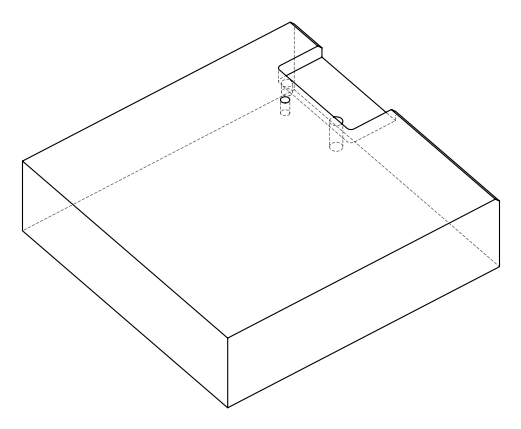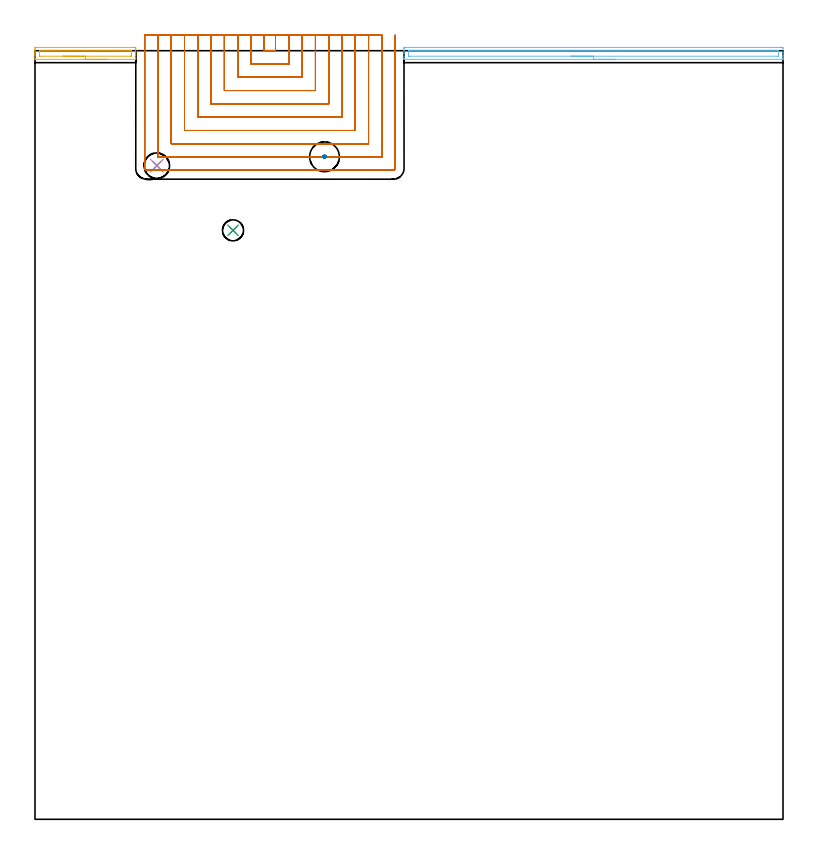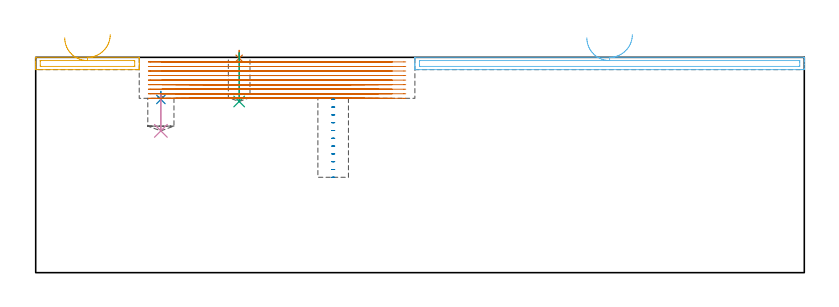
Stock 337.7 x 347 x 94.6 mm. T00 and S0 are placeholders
(PLAN: 8 operations, 5 tool changes, 47.5 min)
(1 SPOT_DRILL | STEP1POCKET | NXT0321_9005460120000 | 0.03 min | 1 mm3)
(2 SPOT_DRILL_1 | STEP1POCKET_2 | NXT0321_9005460120000 | 0.03 min | 1931 mm3)
(3 DRILL_BLIND_HOLE_INTO_CENTER | STEP1POCKET | NXT0301_066 | 0.09 min | 1287 mm3)
(4 DRILL_BLIND_HOLE_INTO_CENTER_1 | STEP1POCKET_2 | NXT0301_086 | 0.07 min | 1421 mm3)
(5 AREA_MILL | FG_CHAMFER_SURFACE | UGT0205_001 | 0.92 min | 715 mm3)
(6 AREA_MILL_1 | FG_CHAMFER_SURFACE_1 | UGT0205_001 | 2.93 min | 2551 mm3)
(7 MILL_SLOT | SLOT_PARTIAL_RECTANGULAR | NXT0201_009 | Follow Part, ap 2, ae 75% | 43.15 min | 124145 mm3)
(8 MILL_BLIND_HOLE_FROM_SOLID_MATERIAL | STEP1POCKET_1 | UGT0201_130 | Spiral | 0.3 min | 4900 mm3)
(TOOL NXT0321_9005460120000 | NC Spot Drill, 142deg, 12mm, Carbide, Uncoated | D12 PA142 FL30 Z2)
(TOOL NXT0301_066 | Carbide Drill 9.5mm [860.1-0950-029A1-MM 2214] | D9.5 PA140 FL47 Z2)
(TOOL NXT0301_086 | Carbide Drill 11.5mm [860.1-1150-035A1-MM 2214] | D11.5 PA140 FL55 Z2)
(TOOL UGT0205_001 | Chamfer Mill 20 x 3 x 45 deg. | D20 FL50 Z2)
(TOOL NXT0201_009 | ENDMILL 8mm [2P460-0800-NA 1630] | D8 FL26 Z6)
(TOOL UGT0201_130 | Carbide End Mill 12.0 | D12 FL15 Z4)
(OP 1 SPOT_DRILL)
G17 G21 G94 G90
T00 M6
G54
G17 G0 G90 X89.4 Y265.9 S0 M3
G43 Z104.6 H0
G94 G81 G98 Z94.191 F250. R97.6
G80
M5
M2
(OP 2 SPOT_DRILL_1)
G17 G21 G94 G90
T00 M6
G54
G17 G0 G90 X55. Y295.1 S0 M3
G43 Z104.6 H0
G94 G81 G98 Z76.105 F250. R79.6
G80
M5
M2
(OP 3 DRILL_BLIND_HOLE_INTO_CENTER)
G17 G21 G94 G90
T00 M6
G54
G17 G0 G90 X89.4 Y265.9 S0 M3
G43 Z104.6 H1
G94 G81 G98 Z75.2 F250. R96.6
G80
M5
M2
(OP 4 DRILL_BLIND_HOLE_INTO_CENTER_1)
G17 G21 G94 G90
T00 M6
G54
G17 G0 G90 X55. Y295.1 S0 M3
G43 Z104.6 H1
G94 G81 G98 Z62.3 F250. R78.6
G80
M5
M2
(OP 5 AREA_MILL)
G17 G21 G94 G90
T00 M6
G54
G17 G0 G90 X32.75 Y343.1 S1061 M3
G43 Z104.6 H0
G94 G1 X32.712 Z103.728 F250.
X32.598 Z102.864
X32.409 Z102.012
X32.147 Z101.18
X31.813 Z100.374
X31.41 Z99.6
X30.942 Z98.864
X30.41 Z98.172
X29.821 Z97.529
X29.178 Z96.94
X28.486 Z96.408
X27.75 Z95.94
X26.976 Z95.537
X26.17 Z95.203
X25.338 Z94.941
X24.486 Z94.752
X23.622 Z94.638
X22.75 Z94.6
X0.101
X0.01 Y343.106 Z94.592
X0. Y343.323 Z94.375
Y344.954 Z92.745
Y345.358 Z92.339
Y345.56 Z92.137
Y346.242 Z91.455
Y346.444 Z91.254
Y347.126 Z90.567
Y347.669 Z90.025
X0.003 Y348.01 Z89.684
X0.008 Y348.491 Z89.205
X0.061 Y348.493 Z89.202
X0.546 Y348.5 Z89.2
X44.463
X44.954 Y348.499 Z89.201
X45.439 Y348.493 Z89.202
X45.492 Y348.491 Z89.205
X45.5 Y348.01 Z89.684
Y347.669 Z90.025
Y347.126 Z90.567
Y346.444 Z91.253
Y346.242 Z91.455
Y345.56 Z92.137
Y345.358 Z92.339
Y344.954 Z92.745
Y343.994 Z93.705
Y343.59 Z94.109
X45.499 Y343.322 Z94.376
X45.49 Y343.106 Z94.592
X45.399 Y343.1 Z94.6
X22.75
Y344.514 Z93.186
X2.281
X2.109 Y344.516 Z93.184
X2.024 Y344.519 Z93.181
X2.011 Y344.521 Z93.179
X2.006 Y344.533 Z93.167
X2.002 Y344.558 Z93.142
X2. Y344.618 Z93.082
Y344.794 Z92.906
X2.001 Y346.561 Z91.139
X2.008 Y346.883 Z90.817
X2.014 Y347.079 Z90.621
X2.363 Y347.086 Z90.614
X43.219
X43.391 Y347.084 Z90.616
X43.476 Y347.081 Z90.619
X43.489 Y347.079 Z90.621
X43.494 Y347.067 Z90.633
X43.498 Y347.042 Z90.658
X43.5 Y346.982 Z90.718
Y346.806 Z90.894
X43.499 Y345.039 Z92.661
X43.492 Y344.717 Z92.983
X43.486 Y344.521 Z93.179
X43.137 Y344.514 Z93.186
X22.75
X21.878 Z93.224
X21.014 Z93.338
X20.162 Z93.527
X19.33 Z93.789
X18.524 Z94.123
X17.75 Z94.526
X17.014 Z94.994
X16.322 Z95.525
X15.679 Z96.115
X15.09 Z96.758
X14.558 Z97.45
X14.09 Z98.186
X13.687 Z98.96
X13.353 Z99.766
X13.091 Z100.598
X12.902 Z101.449
X12.788 Z102.314
X12.75 Z103.186
G0 Z104.6
M5
M2
(OP 6 AREA_MILL_1)
G17 G21 G94 G90
T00 M6
G54
G17 G0 G90 X262.15 Y343.1 S1061 M3
G43 Z104.6 H0
G94 G1 X262.112 Z103.728 F250.
X261.998 Z102.863
X261.809 Z102.012
X261.547 Z101.18
X261.213 Z100.374
X260.81 Z99.6
X260.342 Z98.864
X259.81 Z98.172
X259.221 Z97.529
X258.578 Z96.939
X257.886 Z96.408
X257.15 Z95.94
X256.376 Z95.537
X255.57 Z95.203
X254.738 Z94.941
X253.886 Z94.752
X253.022 Z94.638
X252.15 Z94.6
X166.779
X166.608 Y343.103 Z94.588
X166.6 Y343.119 Z94.572
Y343.492 Z94.207
Y343.765 Z93.935
Y344.474 Z93.221
Y345.712 Z91.984
Y346.242 Z91.452
Y346.861 Z90.834
Y347.126 Z90.569
Y347.746 Z89.95
X166.603 Y348.01 Z89.686
X166.609 Y348.491 Z89.205
X166.737 Y348.495 Z89.203
X167.226 Y348.5 Z89.2
X336.579
X337.074 Y348.499 Z89.201
X337.563 Y348.495 Z89.203
X337.691 Y348.491 Z89.205
X337.7 Y348.01 Z89.686
Y346.242 Z91.452
Y344.828 Z92.868
Y344.474 Z93.221
Y343.765 Z93.935
Y343.493 Z94.207
X337.693 Y343.118 Z94.573
X337.691 Y343.103 Z94.588
X337.522 Y343.1 Z94.6
X252.15
Y344.514 Z93.186
X168.972 Y344.515 Z93.185
X168.616 Y344.521 Z93.179
X168.61 Y344.636 Z93.064
X168.602 Y344.881 Z92.819
X168.6 Y346.242 Z91.458
X168.601 Y346.651 Z91.049
X168.609 Y347.061 Z90.639
X168.611 Y347.08 Z90.62
X168.616 Y347.082 Z90.618
X168.641 Y347.084 Z90.616
X168.694 Y347.085 Z90.615
X168.801 Y347.086 Z90.614
X335.328 Y347.085 Z90.615
X335.684 Y347.079 Z90.621
X335.69 Y346.964 Z90.736
X335.697 Y346.719 Z90.981
X335.7 Y345.358 Z92.342
X335.699 Y344.95 Z92.75
X335.691 Y344.539 Z93.161
X335.689 Y344.52 Z93.18
X335.684 Y344.518 Z93.182
X335.659 Y344.516 Z93.184
X335.606 Y344.515 Z93.185
X335.499 Y344.514 Z93.186
X252.15
X251.278 Z93.224
X250.414 Z93.338
X249.562 Z93.526
X248.73 Z93.789
X247.924 Z94.123
X247.15 Z94.525
X246.414 Z94.994
X245.722 Z95.525
X245.079 Z96.115
X244.49 Z96.758
X243.958 Z97.45
X243.49 Z98.186
X243.087 Z98.96
X242.753 Z99.766
X242.491 Z100.598
X242.302 Z101.449
X242.188 Z102.314
X242.15 Z103.186
G0 Z104.6
M5
M2
(OP 7 MILL_SLOT)
G17 G21 G94 G90
T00 M6
G54
G17 G0 G90 X103.497 Y354. S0 M3
G43 Z104.6 H1
Z92.6
G94 G1 X103.5 Y351. F250.
Y350.94 F500.
Y347.
X108.6
Y350.939
Y351.
X108.603 Y354. F250.
X97.496
X97.5 Y351.
Y350.94 F500.
Y341.
X114.6
Y350.939
Y351.
X114.604 Y354. F250.
X91.496
X91.5 Y351.
Y350.94 F500.
Y335.
X120.6
Y350.939
Y351.
X120.604 Y354. F250.
X85.495
X85.5 Y351.
Y350.94 F500.
Y329.
X126.6
Y350.939
Y351.
X126.605 Y354. F250.
X79.494
X79.5 Y351.
Y350.94 F500.
Y323.
X132.6
Y350.939
Y351.
X132.606 Y354. F250.
X73.492
X73.5 Y351.
Y350.94 F500.
Y317.
X138.6
Y350.939
Y351.
X138.608 Y354. F250.
X67.49
X67.5 Y351.
Y350.94 F500.
Y311.
X144.6
Y350.939
Y351.
X144.61 Y354. F250.
X61.485
X61.5 Y351.
Y350.94 F500.
Y305.
X150.6
Y350.939
Y351.
X150.615 Y354. F250.
X55.47
X55.5 Y351.
Y350.94 F500.
Y299.
X156.6
Y350.939
Y351.
X156.631 Y354. F250.
X49.5 Y353.94
Y350.94
Y293.8 F500.
G3 X50.3 Y293. R0.8
G1 X161.8
G3 X162.6 Y293.8 R0.8
G1 Y350.939
Y353.939 F250.
G0 X103.5 Y354. Z90.6
G1 Y351.
Y347. F500.
X108.6
Y351.
Y354. F250.
X97.5
Y351.
Y341. F500.
X114.6
Y351.
Y354. F250.
X91.5
Y351.
Y335. F500.
X120.6
Y351.
Y354. F250.
X85.5
Y351.
Y329. F500.
X126.6
Y351.
Y354. F250.
X79.5
Y351.
Y323. F500.
X132.6
Y351.
Y354. F250.
X73.5
Y351.
Y317. F500.
X138.6
Y351.
Y354. F250.
X67.5
Y351.
Y311. F500.
X144.6
Y351.
Y354. F250.
X61.5
Y351.
Y305. F500.
X150.6
Y351.
Y354. F250.
X55.5
Y351.
Y299. F500.
X156.6
Y351.
Y354. F250.
X49.5
Y351.
Y293.8 F500.
G3 X50.3 Y293. R0.8
G1 X161.8
G3 X162.6 Y293.8 R0.8
G1 Y351.
Y354. F250.
G0 X103.5 Z88.6
G1 Y351.
Y347. F500.
X108.6
Y351.
Y354. F250.
X97.5
Y351.
Y341. F500.
X114.6
Y351.
Y354. F250.
X91.5
Y351.
Y335. F500.
X120.6
Y351.
Y354. F250.
X85.5
Y351.
Y329. F500.
X126.6
Y351.
Y354. F250.
X79.5
Y351.
Y323. F500.
X132.6
Y351.
Y354. F250.
X73.5
Y351.
Y317. F500.
X138.6
Y351.
Y354. F250.
X67.5
Y351.
Y311. F500.
X144.6
Y351.
Y354. F250.
X61.5
Y351.
Y305. F500.
X150.6
Y351.
Y354. F250.
X55.5
Y351.
Y299. F500.
X156.6
Y351.
Y354. F250.
X49.5
Y351.
Y293.8 F500.
G3 X50.3 Y293. R0.8
G1 X161.8
G3 X162.6 Y293.8 R0.8
G1 Y351.
Y354. F250.
G0 X103.5 Z86.6
G1 Y351.
Y347. F500.
X108.6
Y351.
Y354. F250.
X97.5
Y351.
Y341. F500.
X114.6
Y351.
Y354. F250.
X91.5
Y351.
Y335. F500.
X120.6
Y351.
Y354. F250.
X85.5
Y351.
Y329. F500.
X126.6
Y351.
Y354. F250.
X79.5
Y351.
Y323. F500.
X132.6
Y351.
Y354. F250.
X73.5
Y351.
Y317. F500.
X138.6
Y351.
Y354. F250.
X67.5
Y351.
Y311. F500.
X144.6
Y351.
Y354. F250.
X61.5
Y351.
Y305. F500.
X150.6
Y351.
Y354. F250.
X55.5
Y351.
Y299. F500.
X156.6
Y351.
Y354. F250.
X49.5
Y351.
Y293.8 F500.
G3 X50.3 Y293. R0.8
G1 X161.8
G3 X162.6 Y293.8 R0.8
G1 Y351.
Y354. F250.
G0 X103.5 Z84.6
G1 Y351.
Y347. F500.
X108.6
Y351.
Y354. F250.
X97.5
Y351.
Y341. F500.
X114.6
Y351.
Y354. F250.
X91.5
Y351.
Y335. F500.
X120.6
Y351.
Y354. F250.
X85.5
Y351.
Y329. F500.
X126.6
Y351.
Y354. F250.
X79.5
Y351.
Y323. F500.
X132.6
Y351.
Y354. F250.
X73.5
Y351.
Y317. F500.
X138.6
Y351.
Y354. F250.
X67.5
Y351.
Y311. F500.
X144.6
Y351.
Y354. F250.
X61.5
Y351.
Y305. F500.
X150.6
Y351.
Y354. F250.
X55.5
Y351.
Y299. F500.
X156.6
Y351.
Y354. F250.
X49.5
Y351.
Y293.8 F500.
G3 X50.3 Y293. R0.8
G1 X161.8
G3 X162.6 Y293.8 R0.8
G1 Y351.
Y354. F250.
G0 X103.5 Z82.6
G1 Y351.
Y347. F500.
X108.6
Y351.
Y354. F250.
X97.5
Y351.
Y341. F500.
X114.6
Y351.
Y354. F250.
X91.5
Y351.
Y335. F500.
X120.6
Y351.
Y354. F250.
X85.5
Y351.
Y329. F500.
X126.6
Y351.
Y354. F250.
X79.5
Y351.
Y323. F500.
X132.6
Y351.
Y354. F250.
X73.5
Y351.
Y317. F500.
X138.6
Y351.
Y354. F250.
X67.5
Y351.
Y311. F500.
X144.6
Y351.
Y354. F250.
X61.5
Y351.
Y305. F500.
X150.6
Y351.
Y354. F250.
X55.5
Y351.
Y299. F500.
X156.6
Y351.
Y354. F250.
X49.5
Y351.
Y293.8 F500.
G3 X50.3 Y293. R0.8
G1 X161.8
G3 X162.6 Y293.8 R0.8
G1 Y351.
Y354. F250.
G0 X103.5 Z80.6
G1 Y351.
Y347. F500.
X108.6
Y351.
Y354. F250.
X97.5
Y351.
Y341. F500.
X114.6
Y351.
Y354. F250.
X91.5
Y351.
Y335. F500.
X120.6
Y351.
Y354. F250.
X85.5
Y351.
Y329. F500.
X126.6
Y351.
Y354. F250.
X79.5
Y351.
Y323. F500.
X132.6
Y351.
Y354. F250.
X73.5
Y351.
Y317. F500.
X138.6
Y351.
Y354. F250.
X67.5
Y351.
Y311. F500.
X144.6
Y351.
Y354. F250.
X61.5
Y351.
Y305. F500.
X150.6
Y351.
Y354. F250.
X55.5
Y351.
Y299. F500.
X156.6
Y351.
Y354. F250.
X49.5
Y351.
Y293.8 F500.
G3 X50.3 Y293. R0.8
G1 X161.8
G3 X162.6 Y293.8 R0.8
G1 Y351.
Y354. F250.
G0 X103.5 Z78.6
G1 Y351.
Y347. F500.
X108.6
Y351.
Y354. F250.
X97.5
Y351.
Y341. F500.
X114.6
Y351.
Y354. F250.
X91.5
Y351.
Y335. F500.
X120.6
Y351.
Y354. F250.
X85.5
Y351.
Y329. F500.
X126.6
Y351.
Y354. F250.
X79.5
Y351.
Y323. F500.
X132.6
Y351.
Y354. F250.
X73.5
Y351.
Y317. F500.
X138.6
Y351.
Y354. F250.
X67.5
Y351.
Y311. F500.
X144.6
Y351.
Y354. F250.
X61.5
Y351.
Y305. F500.
X150.6
Y351.
Y354. F250.
X55.5
Y351.
Y299. F500.
X156.6
Y351.
Y354. F250.
X49.5
Y351.
Y293.8 F500.
G3 X50.3 Y293. R0.8
G1 X161.8
G3 X162.6 Y293.8 R0.8
G1 Y351.
Y354. F250.
G0 X103.5 Z76.6
G1 Y351.
Y347. F500.
X108.6
Y351.
Y354. F250.
X97.5
Y351.
Y341. F500.
X114.6
Y351.
Y354. F250.
X91.5
Y351.
Y335. F500.
X120.6
Y351.
Y354. F250.
X85.5
Y351.
Y329. F500.
X126.6
Y351.
Y354. F250.
X79.5
Y351.
Y323. F500.
X132.6
Y351.
Y354. F250.
X73.5
Y351.
Y317. F500.
X138.6
Y351.
Y354. F250.
X67.5
Y351.
Y311. F500.
X144.6
Y351.
Y354. F250.
X61.5
Y351.
Y305. F500.
X150.6
Y351.
Y354. F250.
X55.5
Y351.
Y299. F500.
X156.6
Y351.
Y354. F250.
X49.5
Y351.
Y293.8 F500.
G3 X50.3 Y293. R0.8
G1 X161.8
G3 X162.6 Y293.8 R0.8
G1 Y351.
Y354. F250.
G0 Z104.6
M5
M2
(OP 8 MILL_BLIND_HOLE_FROM_SOLID_MATERIAL)
G17 G21 G94 G90
T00 M6
G54
G17 G0 G90 X130.7 Y299.1 S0 M3
G43 Z104.6 H0
Z76.173
G94 G3 X131.05 Y299.45 R0.35 F250.
X130.7 Y299.8 R0.35
X130. Y299.1 R0.7
X130.7 Y299.8 R-0.7
X130.35 Y299.45 R0.35
X130.7 Y299.1 R0.35
G0 Z72.745
G3 X131.05 Y299.45 R0.35
X130.7 Y299.8 R0.35
X130. Y299.1 R0.7
X130.7 Y299.8 R-0.7
X130.35 Y299.45 R0.35
X130.7 Y299.1 R0.35
G0 Z69.318
G3 X131.05 Y299.45 R0.35
X130.7 Y299.8 R0.35
X130. Y299.1 R0.7
X130.7 Y299.8 R-0.7
X130.35 Y299.45 R0.35
X130.7 Y299.1 R0.35
G0 Z65.891
G3 X131.05 Y299.45 R0.35
X130.7 Y299.8 R0.35
X130. Y299.1 R0.7
X130.7 Y299.8 R-0.7
X130.35 Y299.45 R0.35
X130.7 Y299.1 R0.35
G0 Z62.464
G3 X131.05 Y299.45 R0.35
X130.7 Y299.8 R0.35
X130. Y299.1 R0.7
X130.7 Y299.8 R-0.7
X130.35 Y299.45 R0.35
X130.7 Y299.1 R0.35
G0 Z59.036
G3 X131.05 Y299.45 R0.35
X130.7 Y299.8 R0.35
X130. Y299.1 R0.7
X130.7 Y299.8 R-0.7
X130.35 Y299.45 R0.35
X130.7 Y299.1 R0.35
G0 Z55.609
G3 X131.05 Y299.45 R0.35
X130.7 Y299.8 R0.35
X130. Y299.1 R0.7
X130.7 Y299.8 R-0.7
X130.35 Y299.45 R0.35
X130.7 Y299.1 R0.35
G0 Z52.182
G3 X131.05 Y299.45 R0.35
X130.7 Y299.8 R0.35
X130. Y299.1 R0.7
X130.7 Y299.8 R-0.7
X130.35 Y299.45 R0.35
X130.7 Y299.1 R0.35
G0 Z48.755
G3 X131.05 Y299.45 R0.35
X130.7 Y299.8 R0.35
X130. Y299.1 R0.7
X130.7 Y299.8 R-0.7
X130.35 Y299.45 R0.35
X130.7 Y299.1 R0.35
G0 Z45.327
G3 X131.05 Y299.45 R0.35
X130.7 Y299.8 R0.35
X130. Y299.1 R0.7
X130.7 Y299.8 R-0.7
X130.35 Y299.45 R0.35
X130.7 Y299.1 R0.35
G0 Z41.9
G3 X131.05 Y299.45 R0.35
X130.7 Y299.8 R0.35
X130. Y299.1 R0.7
X130.7 Y299.8 R-0.7
X130.35 Y299.45 R0.35
X130.7 Y299.1 R0.35
G0 Z104.6
M5
M2
